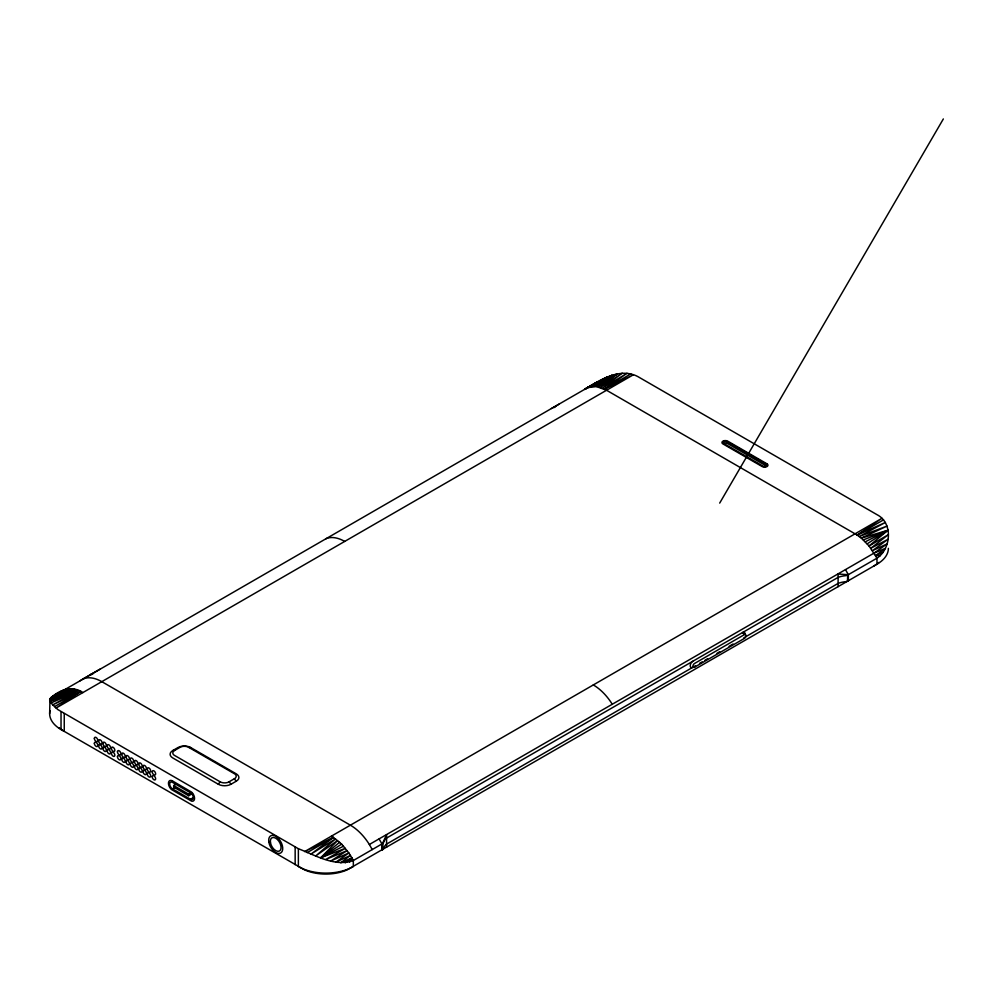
<?xml version="1.0" encoding="UTF-8"?>
<svg xmlns="http://www.w3.org/2000/svg" width="993" height="993" viewBox="0 0 993 993"><rect width="100%" height="100%" fill="white"/><g stroke="black" fill="none" stroke-linecap="round" stroke-linejoin="round"><path stroke-width="1.49" d="M49.65 713.657L49.985 698.737C58.364 690.123 72.204 684.947 82.878 692.58M54.851 695.212L62.422 690.78L52.604 696.478L63.912 689.986L50.978 697.62L65.513 689.378L49.985 698.737L67.201 688.956L49.65 699.953L50.978 702.994L57.681 709.486L298.372 848.717C315.613 855.345 334.691 867.212 353.334 860.521L382.752 843.479A5.35 3.091 0 0 0 383.658 842.238L384.229 840.922A19.277 11.134 0 0 1 386.575 838.067L838.104 577.38A19.277 11.134 0 0 1 843.032 576.027L845.316 575.704A5.35 3.091 0 0 0 847.476 575.17L876.98 558.19C891.093 548.955 893.29 522.864 876.98 514.659L639.653 377.638C621.494 366.268 600.219 379.661 584.691 389.43L597.302 382.007L586.081 388.449L592.734 384.663M349.511 862.147L351.944 857.94L348.853 852.962L341.629 844.124L331.476 836.106M719.689 503.103L943.35 118.937M218.299 784.234A8.987 5.188 0 0 0 231.009 784.234L236.272 781.193A8.987 5.188 0 0 0 236.272 773.857L190.706 747.543A8.987 5.188 0 0 0 177.995 747.543L172.732 750.584A8.987 5.188 0 0 0 172.732 757.92L218.299 784.234L220.148 781.801L220.831 782.149A6.281 3.624 0 0 0 228.477 782.149L234.907 778.438A6.281 3.624 0 0 0 234.907 774.019L188.173 747.046A6.281 3.624 0 0 0 180.527 747.046L174.098 750.758A6.281 3.624 0 0 0 174.098 755.176L220.148 781.801M298.372 848.717L298.372 866.541A38.864 22.442 0 0 0 353.334 866.541L353.334 860.521L351.944 857.94L340.723 862.818L350.442 855.407L335.907 862.123L348.853 852.962L330.917 860.943L347.165 850.591L325.853 859.417L345.39 848.32L320.776 857.729L337.657 840.45L315.786 855.892L335.622 838.837L310.97 854.092L333.549 837.384L304.64 851.597L881.97 518.284L857.207 535.066L606.537 390.249L596.396 386.55L587.571 387.655L607.095 377.092L590.86 386.637L612.172 375.193L592.635 386.414L617.249 373.877L600.368 387.469L622.226 373.182L602.403 388.213L627.042 373.281L604.464 389.144L633.385 374.758L56.042 708.071L80.805 691.476L52.604 704.931L78.745 690.545L50.978 702.994L76.709 689.8L49.985 701.381L68.976 688.745L49.65 699.953M382.379 843.74L386.575 834.691L386.575 847.352M883.559 519.848L857.207 535.066L861.316 538.119L888.04 530.225L869.049 545.989L876.98 558.19L876.98 564.21L347.078 869.905A34.867 20.133 0 0 1 304.628 869.905L61.032 729.52A38.864 22.442 0 0 1 49.985 710.727M343.541 846.16L320.776 857.729L339.668 842.213M554.417 407.552A5.35 3.091 0 0 1 555.273 406.472L551.45 408.508M345.279 862.88L351.944 857.94M880.344 555.683L875.603 555.608L885.408 548.347L874.101 553.076L369.359 844.497A40.266 23.249 60 0 0 350.392 825.183L101.795 681.657A40.266 23.249 60 0 0 82.829 679.063L79.949 680.85M695.522 665.732L386.575 844.1A19.277 11.134 0 0 0 383.658 848.258A5.35 3.091 0 0 1 382.752 849.511L381.957 850.02L381.957 843.988L382.752 843.429L382.752 849.561M90.015 674.979L99.921 669.195M874.101 553.076L887.047 543.928L872.499 550.631L888.04 539.286L870.811 548.26L888.375 534.644L869.049 545.989L861.316 538.119L887.047 526.079L859.268 536.518L885.408 522.442L857.207 535.066M598.357 386.91L617.249 373.877L594.484 386.376M874.076 565.898L877.167 563.863A34.867 20.133 0 0 0 878.917 562.423M320.776 857.729L341.629 844.124M867.199 543.829L888.04 530.225L863.327 539.894M845.539 569.721L848.357 574.724L848.357 580.744L847.476 581.203A5.35 3.091 0 0 1 845.316 581.724A19.277 11.134 0 0 0 838.104 583.412L743.831 637.829M57.681 693.673L62.422 690.78M74.698 689.241L49.985 701.381L70.826 688.708M596.396 386.55L617.249 373.877M92.697 674.247A5.35 3.091 0 0 0 90.537 674.781L89.668 675.228L587.508 387.692M848.357 580.744L847.712 581.104L847.935 574.959M82.829 679.063L92.486 673.49M61.032 691.761L90.537 674.781M54.466 706.681L80.805 691.476M604.464 389.144L630.816 373.927M192.481 793.544L188.682 795.741L173.701 787.089L173.701 785.55L176.233 784.085M172.521 788.889L190.495 799.266A3.997 2.309 60 0 0 193.312 797.64A3.997 2.309 60 0 0 190.495 792.749L172.521 782.372A3.997 2.309 60 0 0 169.691 783.998A3.997 2.309 60 0 0 172.521 788.889L175.053 787.424M173.701 785.55L188.682 794.189L191.215 792.737M190.495 799.266L194.293 797.069M307.209 852.602L333.549 837.384M744.229 634.726L694.181 663.684A2.346 1.353 -60 0 0 692.953 666.253A2.346 1.353 -60 0 0 694.181 667.395L744.725 638.214A2.346 1.353 -60 0 0 745.954 635.657A2.346 1.353 -60 0 0 744.725 634.515L742.503 632.566A3.687 2.135 -60 0 1 745.122 634.08M699.544 663.398L702.225 661.847M704.918 660.308L707.599 658.756M716.996 653.332L719.689 651.78M729.085 646.356L733.107 644.023M381.957 850.02L382.566 843.616M49.985 701.381L72.737 688.881M558.885 404.213L555.273 406.472M325.679 538.851L325.741 538.814A40.266 23.249 60 0 1 344.708 541.421M586.081 388.449L588.514 387.196M865.288 541.793L888.04 530.225M848.357 574.724L838.104 574.004L838.104 586.664M875.603 555.608L883.162 552.344M847.712 575.046L847.476 581.253M172.732 750.584L174.694 750.36M694.678 667.184L692.829 667.284A3.687 2.135 -60 0 1 690.222 665.769A3.687 2.135 -60 0 1 692.829 661.251M188.856 747.394L190.706 747.543M727.062 441.6L726.516 441.351A2.358 1.365 0 0 0 723.674 441.575A2.358 1.365 0 0 0 723.301 443.213L763.406 466.362A2.358 1.365 0 0 0 766.248 466.151A2.358 1.365 0 0 0 766.621 464.501L727.062 441.6L727.062 443.25L766.621 466.164M727.062 443.25L726.516 443.002A2.358 1.365 0 0 0 723.301 443.499M63.949 731.208L60.858 729.172A34.867 20.133 0 0 1 59.108 727.732M234.311 778.835L236.272 781.193M229.16 781.801L231.009 784.234M612.333 704.347L612.271 704.248A40.266 23.249 60 0 0 593.305 684.934M379.14 838.986L381.957 843.988M369.359 844.497L372.238 849.598M766.211 464.19L766.211 465.841M295.157 846.868L295.157 864.692M188.682 794.189L188.682 795.741M64.247 713.557L64.247 731.382M61.032 711.696L61.032 729.52M888.375 548.347A38.864 22.442 0 0 1 876.98 564.21M172.447 780.908L171.466 780.498A5.747 3.314 60 0 0 168.462 783.278A5.747 3.314 60 0 0 171.466 789.547L191.55 801.14A5.747 3.314 60 0 0 194.554 798.347A5.747 3.314 60 0 0 191.55 792.079L172.447 780.908M766.968 463.805L727.732 441.153A3.389 1.961 0 0 0 722.941 441.153A3.389 1.961 0 0 0 722.941 443.921L762.19 466.573A3.389 1.961 0 0 0 766.968 466.573A3.389 1.961 0 0 0 766.968 463.805M94.372 738.469A2.433 1.403 60 0 0 96.954 741.672A2.433 1.403 60 0 0 96.954 738.233A2.433 1.403 60 0 0 94.372 738.469M270.481 842.772A7.596 4.382 60 0 0 279.381 851.051A7.596 4.382 60 0 0 277.283 839.37A7.596 4.382 60 0 0 270.481 842.772M152.214 776.787A2.433 1.403 60 0 0 154.784 779.989A2.433 1.403 60 0 0 154.784 776.563A2.433 1.403 60 0 0 152.214 776.787M152.214 771.859A2.433 1.403 60 0 0 154.784 775.061A2.433 1.403 60 0 0 154.784 771.623A2.433 1.403 60 0 0 152.214 771.859M107.145 750.77A2.433 1.403 60 0 0 109.714 753.972A2.433 1.403 60 0 0 109.714 750.534A2.433 1.403 60 0 0 107.145 750.77M138.735 769.016A2.433 1.403 60 0 0 141.316 772.219A2.433 1.403 60 0 0 141.316 768.781A2.433 1.403 60 0 0 138.735 769.016M107.145 745.842A2.433 1.403 60 0 0 109.714 749.045A2.433 1.403 60 0 0 109.714 745.606A2.433 1.403 60 0 0 107.145 745.842M130.232 764.101A2.433 1.403 60 0 0 132.801 767.304A2.433 1.403 60 0 0 132.801 763.865A2.433 1.403 60 0 0 130.232 764.101M117.459 751.8A2.433 1.403 60 0 0 120.041 755.003A2.433 1.403 60 0 0 120.041 751.564A2.433 1.403 60 0 0 117.459 751.8M121.717 754.258A2.433 1.403 60 0 0 124.299 757.46A2.433 1.403 60 0 0 124.299 754.022A2.433 1.403 60 0 0 121.717 754.258M111.402 748.3A2.433 1.403 60 0 0 113.972 751.502A2.433 1.403 60 0 0 113.972 748.064A2.433 1.403 60 0 0 111.402 748.3M125.974 756.716A2.433 1.403 60 0 0 128.544 759.918A2.433 1.403 60 0 0 128.544 756.48A2.433 1.403 60 0 0 125.974 756.716M125.974 761.643A2.433 1.403 60 0 0 128.544 764.846A2.433 1.403 60 0 0 128.544 761.408A2.433 1.403 60 0 0 125.974 761.643M142.992 771.462A2.433 1.403 60 0 0 145.574 774.677A2.433 1.403 60 0 0 145.574 771.238A2.433 1.403 60 0 0 142.992 771.462M98.63 740.927A2.433 1.403 60 0 0 101.212 744.129A2.433 1.403 60 0 0 101.212 740.691A2.433 1.403 60 0 0 98.63 740.927M134.489 761.619A2.433 1.403 60 0 0 137.059 764.833A2.433 1.403 60 0 0 137.059 761.395A2.433 1.403 60 0 0 134.489 761.619M94.372 743.397A2.433 1.403 60 0 0 96.954 746.599A2.433 1.403 60 0 0 96.954 743.161A2.433 1.403 60 0 0 94.372 743.397M134.489 766.559A2.433 1.403 60 0 0 137.059 769.761A2.433 1.403 60 0 0 137.059 766.323A2.433 1.403 60 0 0 134.489 766.559M102.887 748.312A2.433 1.403 60 0 0 105.469 751.515A2.433 1.403 60 0 0 105.469 748.077A2.433 1.403 60 0 0 102.887 748.312M147.249 773.919A2.433 1.403 60 0 0 149.831 777.134A2.433 1.403 60 0 0 149.831 773.696A2.433 1.403 60 0 0 147.249 773.919M117.459 756.728A2.433 1.403 60 0 0 120.041 759.93A2.433 1.403 60 0 0 120.041 756.492A2.433 1.403 60 0 0 117.459 756.728M121.717 759.186A2.433 1.403 60 0 0 124.299 762.388A2.433 1.403 60 0 0 124.299 758.95A2.433 1.403 60 0 0 121.717 759.186M98.63 745.855A2.433 1.403 60 0 0 101.212 749.057A2.433 1.403 60 0 0 101.212 745.619A2.433 1.403 60 0 0 98.63 745.855M111.402 753.228A2.433 1.403 60 0 0 113.972 756.43A2.433 1.403 60 0 0 113.972 752.992A2.433 1.403 60 0 0 111.402 753.228M138.735 764.076A2.433 1.403 60 0 0 141.316 767.291A2.433 1.403 60 0 0 141.316 763.853A2.433 1.403 60 0 0 138.735 764.076M147.249 768.992A2.433 1.403 60 0 0 149.831 772.206A2.433 1.403 60 0 0 149.831 768.768A2.433 1.403 60 0 0 147.249 768.992M102.887 743.385A2.433 1.403 60 0 0 105.469 746.587A2.433 1.403 60 0 0 105.469 743.149A2.433 1.403 60 0 0 102.887 743.385M142.992 766.534A2.433 1.403 60 0 0 145.574 769.749A2.433 1.403 60 0 0 145.574 766.311A2.433 1.403 60 0 0 142.992 766.534M130.232 759.173A2.433 1.403 60 0 0 132.801 762.376A2.433 1.403 60 0 0 132.801 758.937A2.433 1.403 60 0 0 130.232 759.173M268.88 842.275A9.918 5.722 60 0 0 280.498 853.086A9.918 5.722 60 0 0 277.755 837.831A9.918 5.722 60 0 0 268.88 842.275"/></g></svg>
